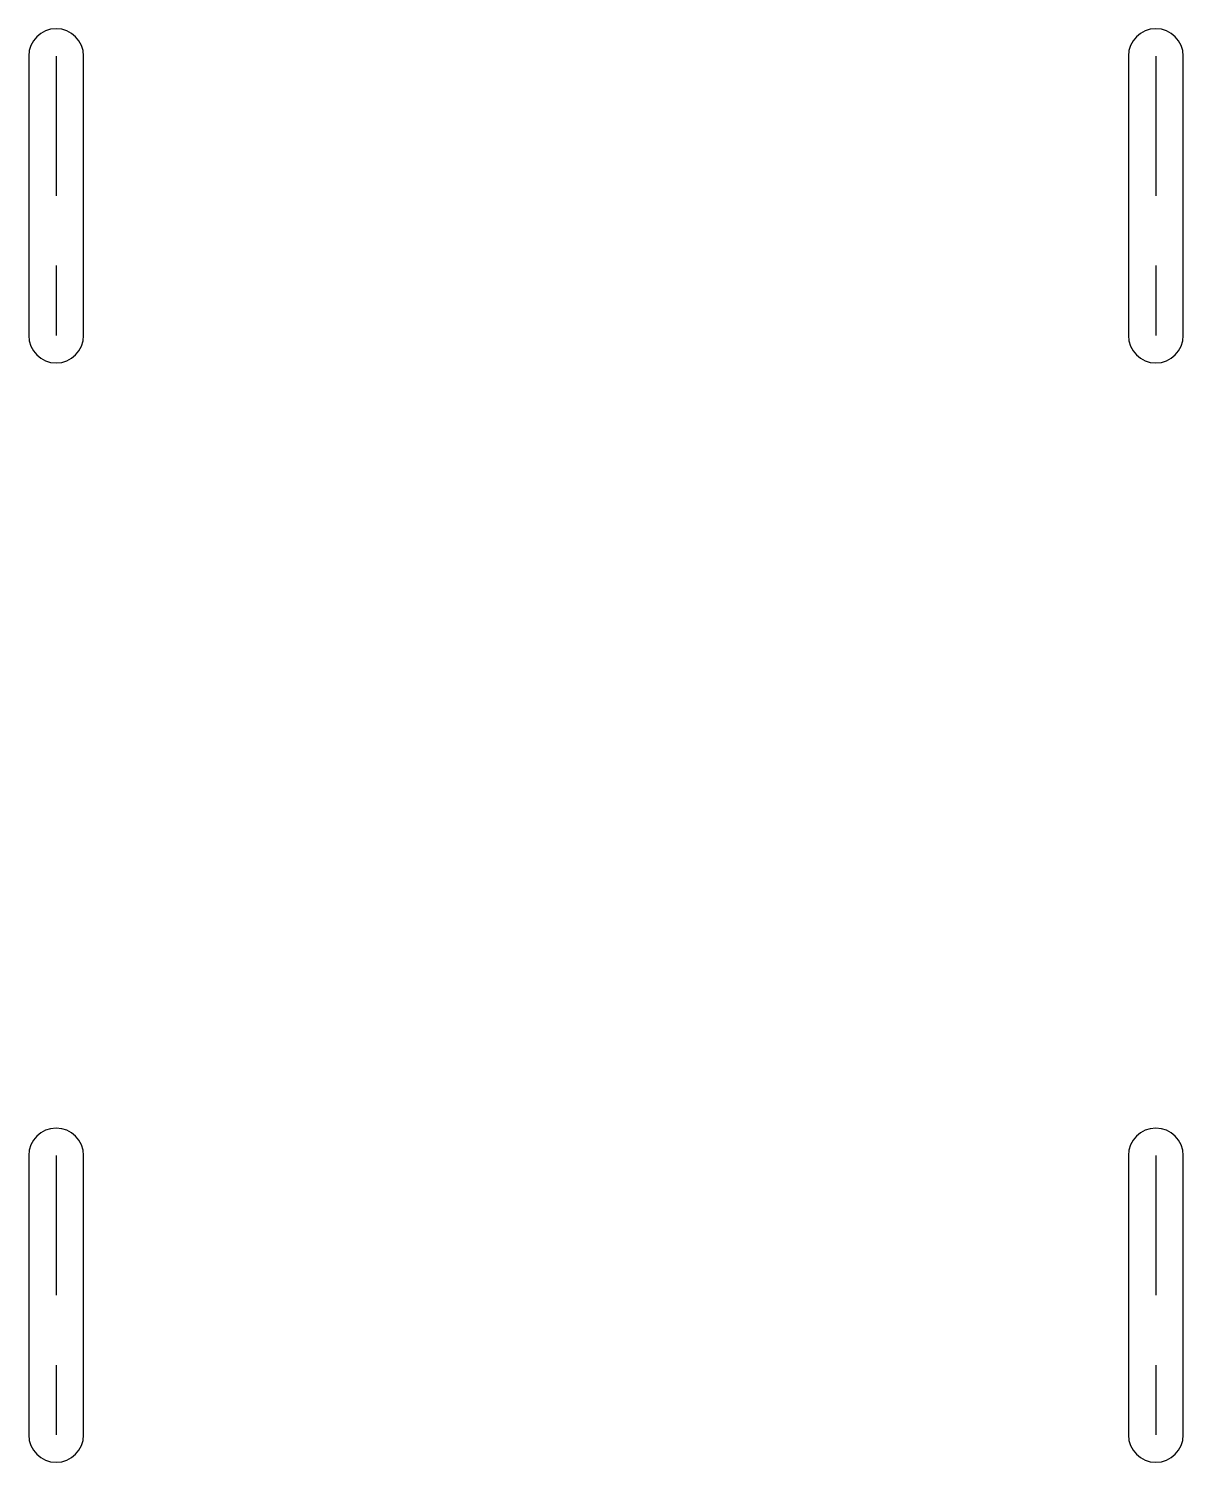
# Model space of a CAD drawing. Header units: inches. Extents: x -3.25 to 0.88, y 4.93 to 10.06.
import ezdxf

# ---------------------------------------------------------------- set-up
doc = ezdxf.new("R2010")
doc.units = ezdxf.units.IN
doc.linetypes.add('DASHED', pattern=[0.75, 0.5, -0.25])
doc.layers.get('0').update_dxf_attribs({"linetype": 'CONTINUOUS'})
doc.layers.add('1', color=7, linetype='DASHED')

msp = doc.modelspace()

# ---------------------------------------------------------------- linework, layer by layer
for points in [[(-3.0545, 9.9634, 1), (-3.2513, 9.9634), (-3.2513, 8.9634, 1), (-3.0545, 8.9634)], [(0.6857, 9.9634), (0.6857, 8.9634, 1), (0.8825, 8.9634), (0.8825, 9.9634, 1)], [(-3.2513, 6.0264), (-3.2513, 5.0264, 1), (-3.0545, 5.0264), (-3.0545, 6.0264, 1)], [(0.6857, 5.0264, 1), (0.8825, 5.0264), (0.8825, 6.0264, 1), (0.6857, 6.0264)]]:
    msp.add_lwpolyline(points, format="xyb", close=True)
at = {"layer": '1'}
for p, q in [((-3.1529, 9.9634), (-3.1529, 8.9634)), ((0.7841, 9.9634), (0.7841, 8.9634)), ((-3.1529, 6.0264), (-3.1529, 5.0264)), ((0.7841, 6.0264), (0.7841, 5.0264))]:
    msp.add_line(p, q, dxfattribs=at)

doc.saveas('drawing.dxf')
